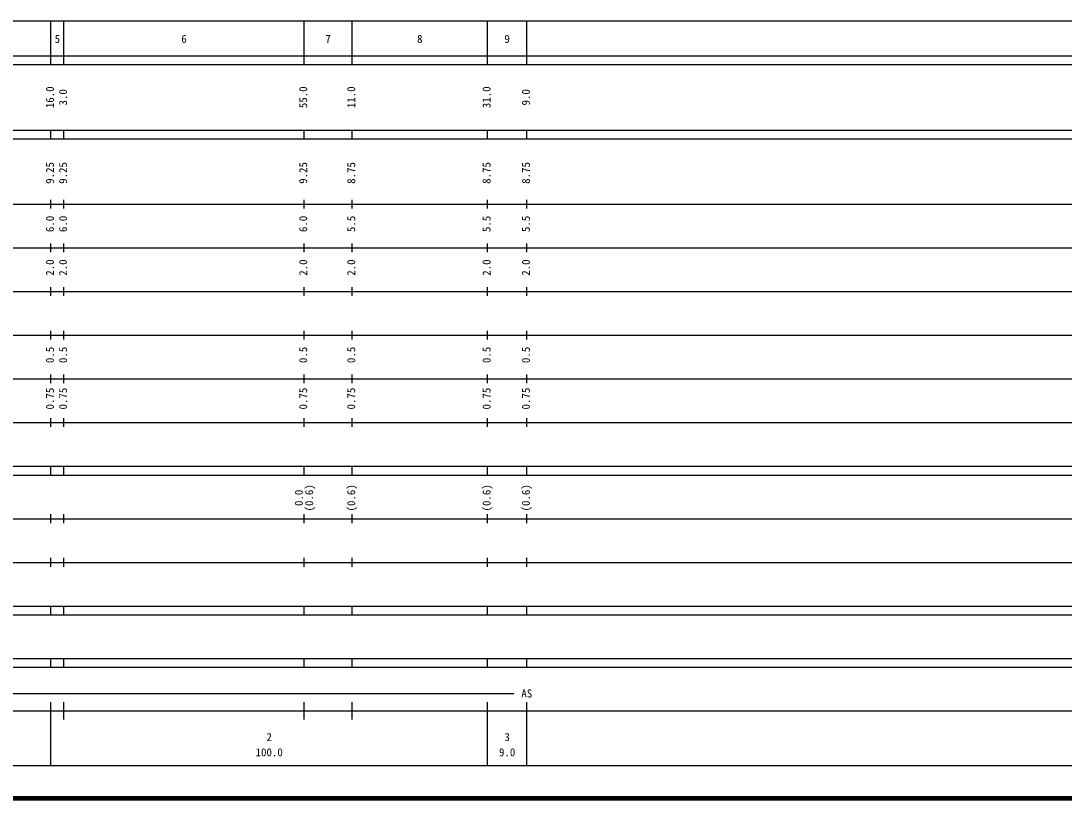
# Model space of a CAD drawing. Units: millimetres, scale not verified. Extents: x 40000 to 680000, y 20000 to 380000.
# Drawn here: x 161131 to 400062, y 20000 to 198000 of the extents above; entities that cross this region are included whole.
import ezdxf
from ezdxf.enums import TextEntityAlignment as Align

# ---------------------------------------------------------------- set-up
doc = ezdxf.new("R2010")
doc.units = ezdxf.units.MM
doc.header["$LTSCALE"] = 1000
doc.layers.add('M-TTL', color=2, linetype='Continuous', lineweight=140)
doc.layers.add('M-TTL-BAND', color=7, linetype='Continuous', lineweight=25)
doc.styles.add('ＭＳ ゴシック', font='')
doc.styles.get('ＭＳ ゴシック').set_extended_font_data('MS Gothic')

msp = doc.modelspace()

# ---------------------------------------------------------------- linework, layer by layer
at = {"layer": 'M-TTL'}
msp.add_line((40000, 20000), (680000, 20000), dxfattribs=at)
at = {"layer": 'M-TTL-BAND'}
for p, q in [((68000, 198000), (579000, 198000)), ((168000, 188000), (168000, 198000)), ((171000, 188000), (171000, 198000)), ((226000, 188000), (226000, 198000)), ((237000, 188000), (237000, 198000)), ((268000, 188000), (268000, 198000)), ((277000, 188000), (277000, 198000)), ((40000, 190000), (579000, 190000)), ((40000, 188000), (579000, 188000)), ((40000, 173000), (579000, 173000)), ((168000, 171000), (168000, 173000)), ((171000, 171000), (171000, 173000)), ((226000, 171000), (226000, 173000)), ((237000, 171000), (237000, 173000)), ((268000, 171000), (268000, 173000)), ((277000, 171000), (277000, 173000)), ((40000, 171000), (579000, 171000)), ((40000, 156000), (579000, 156000)), ((168000, 155000), (168000, 157000)), ((171000, 155000), (171000, 157000)), ((226000, 155000), (226000, 157000)), ((237000, 155000), (237000, 157000)), ((268000, 155000), (268000, 157000)), ((277000, 155000), (277000, 157000)), ((46000, 146000), (579000, 146000)), ((168000, 145000), (168000, 147000)), ((171000, 145000), (171000, 147000)), ((226000, 145000), (226000, 147000)), ((237000, 145000), (237000, 147000)), ((268000, 145000), (268000, 147000)), ((277000, 145000), (277000, 147000)), ((168000, 135000), (168000, 137000)), ((171000, 135000), (171000, 137000)), ((226000, 135000), (226000, 137000)), ((237000, 135000), (237000, 137000)), ((268000, 135000), (268000, 137000)), ((277000, 135000), (277000, 137000)), ((52000, 136000), (579000, 136000)), ((168000, 125000), (168000, 127000)), ((171000, 125000), (171000, 127000)), ((226000, 125000), (226000, 127000)), ((237000, 125000), (237000, 127000)), ((268000, 125000), (268000, 127000)), ((277000, 125000), (277000, 127000)), ((46000, 126000), (579000, 126000)), ((52000, 116000), (579000, 116000)), ((168000, 115000), (168000, 117000)), ((171000, 115000), (171000, 117000)), ((226000, 115000), (226000, 117000)), ((237000, 115000), (237000, 117000)), ((268000, 115000), (268000, 117000)), ((277000, 115000), (277000, 117000)), ((46000, 106000), (579000, 106000)), ((168000, 105000), (168000, 107000)), ((171000, 105000), (171000, 107000)), ((226000, 105000), (226000, 107000)), ((237000, 105000), (237000, 107000)), ((268000, 105000), (268000, 107000)), ((277000, 105000), (277000, 107000)), ((40000, 96000), (579000, 96000)), ((168000, 94000), (168000, 96000)), ((171000, 94000), (171000, 96000)), ((226000, 94000), (226000, 96000)), ((237000, 94000), (237000, 96000)), ((268000, 94000), (268000, 96000)), ((277000, 94000), (277000, 96000)), ((40000, 94000), (579000, 94000)), ((49000, 84000), (579000, 84000)), ((168000, 83000), (168000, 85000)), ((171000, 83000), (171000, 85000)), ((226000, 83000), (226000, 85000)), ((237000, 83000), (237000, 85000)), ((268000, 83000), (268000, 85000)), ((277000, 83000), (277000, 85000)), ((168000, 73000), (168000, 75000)), ((171000, 73000), (171000, 75000)), ((226000, 73000), (226000, 75000)), ((237000, 73000), (237000, 75000)), ((268000, 73000), (268000, 75000)), ((277000, 73000), (277000, 75000)), ((40000, 74000), (579000, 74000)), ((40000, 64000), (579000, 64000)), ((168000, 62000), (168000, 64000)), ((171000, 62000), (171000, 64000)), ((226000, 62000), (226000, 64000)), ((237000, 62000), (237000, 64000)), ((268000, 62000), (268000, 64000)), ((277000, 62000), (277000, 64000)), ((40000, 62000), (579000, 62000)), ((40000, 52000), (579000, 52000)), ((168000, 50000), (168000, 52000)), ((171000, 50000), (171000, 52000)), ((226000, 50000), (226000, 52000)), ((237000, 50000), (237000, 52000)), ((268000, 50000), (268000, 52000)), ((277000, 50000), (277000, 52000)), ((40000, 50000), (579000, 50000)), ((71000, 44000), (274000, 44000)), ((168000, 27500), (168000, 42000)), ((171000, 38000), (171000, 42000)), ((226000, 38000), (226000, 42000)), ((237000, 38000), (237000, 42000)), ((268000, 27500), (268000, 42000)), ((277000, 27500), (277000, 42000)), ((40000, 40000), (579000, 40000)), ((68000, 27500), (579000, 27500))]:
    msp.add_line(p, q, dxfattribs=at)

# ---------------------------------------------------------------- texts
at = {"layer": 'M-TTL-BAND', "style": 'ＭＳ ゴシック'}
for s, p in [('5', (169500, 192405)), ('6', (198500, 192405)), ('7', (231500, 192405)), ('8', (252500, 192405)), ('9', (272500, 192405)), ('AS', (277000, 42500)), ('2', (218000, 32523)), ('3', (272500, 32523)), ('100.0', (218000, 29033)), ('9.0', (272500, 29033))]:
    msp.add_text(s, height=1833, dxfattribs=at).set_placement(p, align=Align.BOTTOM_CENTER)
for s, p in [('16.0', (169251, 180500)), ('3.0', (172251, 180500)), ('55.0', (227251, 180500)), ('11.0', (238251, 180500)), ('31.0', (269251, 180500)), ('9.0', (278251, 180500)), ('9.25', (169251, 163174)), ('9.25', (172251, 163174)), ('9.25', (227251, 163174)), ('8.75', (238251, 163174)), ('8.75', (269251, 163174)), ('8.75', (278251, 163174)), ('6.0', (169251, 151500)), ('6.0', (172251, 151500)), ('6.0', (227251, 151500)), ('5.5', (238251, 151500)), ('5.5', (269251, 151500)), ('5.5', (278251, 151500)), ('2.0', (169251, 141500)), ('2.0', (172251, 141500)), ('2.0', (227251, 141500)), ('2.0', (238251, 141500)), ('2.0', (269251, 141500)), ('2.0', (278251, 141500)), ('0.5', (169251, 121500)), ('0.5', (172251, 121500)), ('0.5', (227251, 121500)), ('0.5', (238251, 121500)), ('0.5', (269251, 121500)), ('0.5', (278251, 121500)), ('0.75', (169251, 111500)), ('0.75', (172251, 111500)), ('0.75', (227251, 111500)), ('0.75', (238251, 111500)), ('0.75', (269251, 111500)), ('0.75', (278251, 111500)), ('(0.6)', (228621, 88764)), ('(0.6)', (238251, 88764)), ('(0.6)', (269251, 88764)), ('(0.6)', (278251, 88764)), ('0.0', (226251, 88764))]:
    msp.add_text(s, height=1833, rotation=90, dxfattribs=at).set_placement(p, align=Align.BOTTOM_CENTER)

doc.saveas('drawing.dxf')
